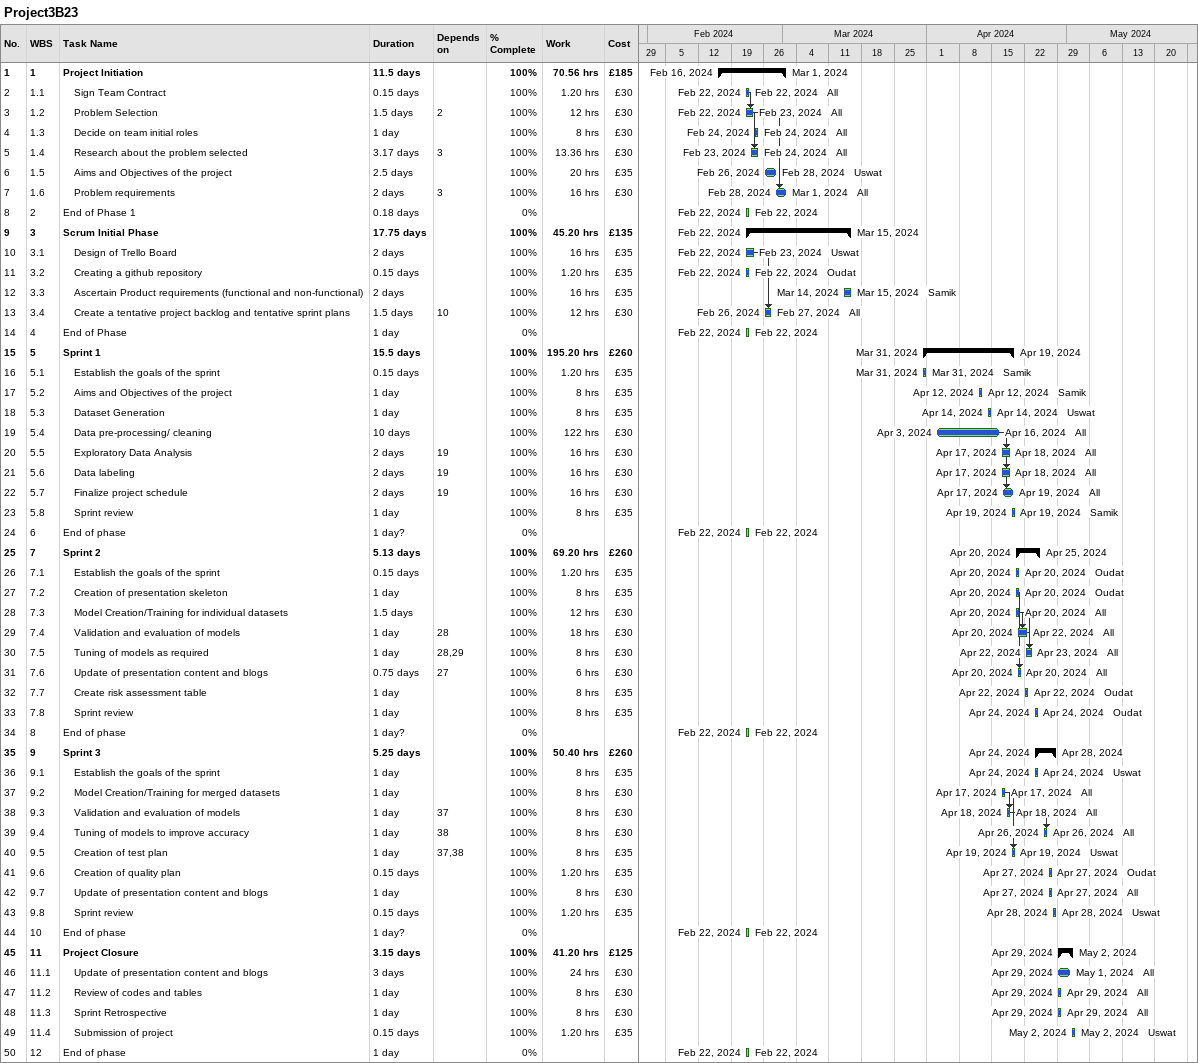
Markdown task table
Project3B23

| ID | WBS | Task | Duration | Start | Finish | Predecessors | Resources | % complete | Work (h) | Cost (£) |
|---|---|---|---|---|---|---|---|---|---|---|
| 1 | 1 | **Project Initiation** | 11.5d | 2024-02-16 | 2024-03-01 |  |  | 100 | 70.56 | 185 |
| 2 | 1.1 | Sign Team Contract | 0.15d | 2024-02-22 | 2024-02-22 |  | All | 100 | 1.20 | 30 |
| 3 | 1.2 | Problem Selection | 1.5d | 2024-02-22 | 2024-02-23 | 2 | All | 100 | 12 | 30 |
| 4 | 1.3 | Decide on team initial roles | 1d | 2024-02-24 | 2024-02-24 |  | All | 100 | 8 | 30 |
| 5 | 1.4 | Research about the problem selected | 3.17d | 2024-02-23 | 2024-02-24 | 3 | All | 100 | 13.36 | 30 |
| 6 | 1.5 | Aims and Objectives of the project | 2.5d | 2024-02-26 | 2024-02-28 |  | Uswat | 100 | 20 | 35 |
| 7 | 1.6 | Problem requirements | 2d | 2024-02-28 | 2024-03-01 | 3 | All | 100 | 16 | 30 |
| 8 | 2 | End of Phase 1 | 0.18d | 2024-02-22 | 2024-02-22 |  |  | 0 |  |  |
| 9 | 3 | **Scrum Initial Phase** | 17.75d | 2024-02-22 | 2024-03-15 |  |  | 100 | 45.20 | 135 |
| 10 | 3.1 | Design of Trello Board | 2d | 2024-02-22 | 2024-02-23 |  | Uswat | 100 | 16 | 35 |
| 11 | 3.2 | Creating a github repository | 0.15d | 2024-02-22 | 2024-02-22 |  | Oudat | 100 | 1.20 | 35 |
| 12 | 3.3 | Ascertain Product requirements (functional and non-functional) | 2d | 2024-03-14 | 2024-03-15 |  | Samik | 100 | 16 | 35 |
| 13 | 3.4 | Create a tentative project backlog and tentative sprint plans | 1.5d | 2024-02-26 | 2024-02-27 | 10 | All | 100 | 12 | 30 |
| 14 | 4 | End of Phase | 1d | 2024-02-22 | 2024-02-22 |  |  | 0 |  |  |
| 15 | 5 | **Sprint 1** | 15.5d | 2024-03-31 | 2024-04-19 |  |  | 100 | 195.20 | 260 |
| 16 | 5.1 | Establish the goals of the sprint | 0.15d | 2024-03-31 | 2024-03-31 |  | Samik | 100 | 1.20 | 35 |
| 17 | 5.2 | Aims and Objectives of the project | 1d | 2024-04-12 | 2024-04-12 |  | Samik | 100 | 8 | 35 |
| 18 | 5.3 | Dataset Generation | 1d | 2024-04-14 | 2024-04-14 |  | Uswat | 100 | 8 | 35 |
| 19 | 5.4 | Data pre-processing/ cleaning | 10d | 2024-04-03 | 2024-04-16 |  | All | 100 | 122 | 30 |
| 20 | 5.5 | Exploratory Data Analysis | 2d | 2024-04-17 | 2024-04-18 | 19 | All | 100 | 16 | 30 |
| 21 | 5.6 | Data labeling | 2d | 2024-04-17 | 2024-04-18 | 19 | All | 100 | 16 | 30 |
| 22 | 5.7 | Finalize project schedule | 2d | 2024-04-17 | 2024-04-19 | 19 | All | 100 | 16 | 30 |
| 23 | 5.8 | Sprint review | 1d | 2024-04-19 | 2024-04-19 |  | Samik | 100 | 8 | 35 |
| 24 | 6 | End of phase | 1d? | 2024-02-22 | 2024-02-22 |  |  | 0 |  |  |
| 25 | 7 | **Sprint 2** | 5.13d | 2024-04-20 | 2024-04-25 |  |  | 100 | 69.20 | 260 |
| 26 | 7.1 | Establish the goals of the sprint | 0.15d | 2024-04-20 | 2024-04-20 |  | Oudat | 100 | 1.20 | 35 |
| 27 | 7.2 | Creation of presentation skeleton | 1d | 2024-04-20 | 2024-04-20 |  | Oudat | 100 | 8 | 35 |
| 28 | 7.3 | Model Creation/Training for individual datasets | 1.5d | 2024-04-20 | 2024-04-20 |  | All | 100 | 12 | 30 |
| 29 | 7.4 | Validation and evaluation of models | 1d | 2024-04-20 | 2024-04-22 | 28 | All | 100 | 18 | 30 |
| 30 | 7.5 | Tuning of models as required | 1d | 2024-04-22 | 2024-04-23 | 28, 29 | All | 100 | 8 | 30 |
| 31 | 7.6 | Update of presentation content and blogs | 0.75d | 2024-04-20 | 2024-04-20 | 27 | All | 100 | 6 | 30 |
| 32 | 7.7 | Create risk assessment table | 1d | 2024-04-22 | 2024-04-22 |  | Oudat | 100 | 8 | 35 |
| 33 | 7.8 | Sprint review | 1d | 2024-04-24 | 2024-04-24 |  | Oudat | 100 | 8 | 35 |
| 34 | 8 | End of phase | 1d? | 2024-02-22 | 2024-02-22 |  |  | 0 |  |  |
| 35 | 9 | **Sprint 3** | 5.25d | 2024-04-24 | 2024-04-28 |  |  | 100 | 50.40 | 260 |
| 36 | 9.1 | Establish the goals of the sprint | 1d | 2024-04-24 | 2024-04-24 |  | Uswat | 100 | 8 | 35 |
| 37 | 9.2 | Model Creation/Training for merged datasets | 1d | 2024-04-17 | 2024-04-17 |  | All | 100 | 8 | 30 |
| 38 | 9.3 | Validation and evaluation of models | 1d | 2024-04-18 | 2024-04-18 | 37 | All | 100 | 8 | 30 |
| 39 | 9.4 | Tuning of models to improve accuracy | 1d | 2024-04-26 | 2024-04-26 | 38 | All | 100 | 8 | 30 |
| 40 | 9.5 | Creation of test plan | 1d | 2024-04-19 | 2024-04-19 | 37, 38 | Uswat | 100 | 8 | 35 |
| 41 | 9.6 | Creation of quality plan | 0.15d | 2024-04-27 | 2024-04-27 |  | Oudat | 100 | 1.20 | 35 |
| 42 | 9.7 | Update of presentation content and blogs | 1d | 2024-04-27 | 2024-04-27 |  | All | 100 | 8 | 30 |
| 43 | 9.8 | Sprint review | 0.15d | 2024-04-28 | 2024-04-28 |  | Uswat | 100 | 1.20 | 35 |
| 44 | 10 | End of phase | 1d? | 2024-02-22 | 2024-02-22 |  |  | 0 |  |  |
| 45 | 11 | **Project Closure** | 3.15d | 2024-04-29 | 2024-05-02 |  |  | 100 | 41.20 | 125 |
| 46 | 11.1 | Update of presentation content and blogs | 3d | 2024-04-29 | 2024-05-01 |  | All | 100 | 24 | 30 |
| 47 | 11.2 | Review of codes and tables | 1d | 2024-04-29 | 2024-04-29 |  | All | 100 | 8 | 30 |
| 48 | 11.3 | Sprint Retrospective | 1d | 2024-04-29 | 2024-04-29 |  | All | 100 | 8 | 30 |
| 49 | 11.4 | Submission of project | 0.15d | 2024-05-02 | 2024-05-02 |  | Uswat | 100 | 1.20 | 35 |
| 50 | 12 | End of phase | 1d | 2024-02-22 | 2024-02-22 |  |  | 0 |  |  |
